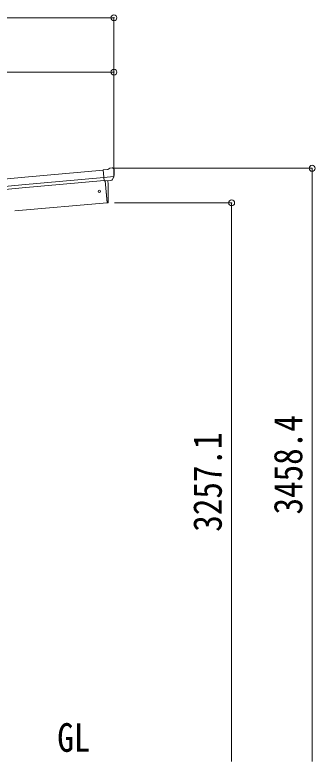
# Model space of a CAD drawing. Units: millimetres at full size. Extents: x -9783 to 9892, y -6828 to 6752.
# Drawn here: x -1818 to -70, y -4283 to 39 of the extents above; entities that cross this region are included whole.
import ezdxf
from ezdxf.enums import TextEntityAlignment as Align

# ---------------------------------------------------------------- set-up
doc = ezdxf.new("R2010")
doc.units = ezdxf.units.MM
doc.header["$LTSCALE"] = 35
doc.header["$PDMODE"] = 32
doc.header["$PDSIZE"] = 35
for name, color, linetype, lineweight in [('0-0_0', 7, 'Continuous', 9), ('0-1_本体', 4, 'Continuous', 9), ('0-2_部品', 7, 'Continuous', 9), ('0-A_寸法', 6, 'Continuous', 9)]:
    doc.layers.add(name, color=color, linetype=linetype, lineweight=lineweight)
doc.styles.add('ＭＳ ゴシック', font='')
doc.styles.get('ＭＳ ゴシック').set_extended_font_data('MS Gothic')

msp = doc.modelspace()

# ---------------------------------------------------------------- linework, layer by layer
at = {"layer": '0-0_0', "color": 6}
for p, q in [((-87.03, -4314.43), (-87.03, -856.03)), ((-556.04, -1057.33), (-556.04, -4314.43))]:
    msp.add_line(p, q, dxfattribs=at)
at = {"layer": '0-1_本体'}
for p, q in [((-1780.65, -909.81), (-1303.32, -866.76)), ((-1780.65, -909.81), (-1303.32, -866.76)), ((-1776.78, -952.8), (-1299.6, -909.76)), ((-1776.78, -952.8), (-1299.6, -909.76)), ((-1775.27, -969.57), (-1298.09, -926.54)), ((-1775.27, -969.57), (-1298.09, -926.54)), ((-1290.87, -928.75), (-1279.62, -1057.35)), ((-1290.87, -928.75), (-1279.62, -1057.35)), ((-1279.62, -1057.35), (-1817.56, -1104.41)), ((-1279.62, -1057.35), (-1817.56, -1104.41))]:
    msp.add_line(p, q, dxfattribs=at)
for radius in [13106.9, 13106.9, 13063.74, 13063.74, 13046.9, 13046.9]:
    msp.add_arc((-604.6, -13963.84), radius, 95.14794, 103.64794, dxfattribs=at)
at = {"layer": '0-2_部品'}
for p, q in [((-1276.98, -862.32), (-1303.55, -864.64)), ((-1276.98, -862.32), (-1265.26, -855.55)), ((-1250.36, -853.97), (-1264.03, -855.16)), ((-1241.23, -859.72), (-1246.71, -855.12)), ((-1240.16, -861.76), (-1240.05, -863.1)), ((-1297.89, -929.3), (-1303.55, -864.64)), ((-1240.69, -904.61), (-1299.6, -909.76)), ((-1251.94, -924.09), (-1241, -905.16)), ((-1287.93, -928.43), (-1297.89, -929.3)), ((-1279.87, -1055.02), (-1290.92, -928.69)), ((-1254.33, -925.49), (-1262.03, -926.17)), ((-1279.63, -1057.79), (-1279.87, -1055.02)), ((-1277.01, -1057.4), (-1279.63, -1057.79))]:
    msp.add_line(p, q, dxfattribs=at)
for points in [[(-1240.61, -903.98), (-1240.9, -904.96), (-1241, -905.16)], [(-1287.93, -928.43), (-1287.66, -928.5), (-1262.29, -926.28), (-1262.03, -926.17)], [(-1274.47, -1054.57), (-1273.63, -1028.94), (-1273.44, -1002.45), (-1273.91, -975.96), (-1275.05, -949.49), (-1276.55, -927.53)]]:
    msp.add_lwpolyline(points, dxfattribs=at)
msp.add_circle((-1325.7, -990.15), 6.5, dxfattribs=at)
for centre, radius, start, end in [((-1263.76, -858.15), 3, 95, 120), ((-1249.93, -858.95), 5, 50.00648, 94.99352), ((-1441.67, -880.74), 202.4, 353.4085, 5), ((-1277.46, -1054.44), 3, 278.50322, 357.46219)]:
    msp.add_arc(centre, radius, start, end, dxfattribs=at)
for centre, major_axis, ratio, start_param, end_param in [((-1235.84, -857.72), (-15.35, 3.44), 0.101033, 5.9751426, 5.9753737), ((-1243.16, -862.02), (2.71, -1.31), 0.997474, 0.5366567, 1.3225652), ((-1254.59, -922.5), (1.62, -2.54), 0.997631, 5.8041905, 5.8929484), ((-1254.66, -922.39), (-3.5, 2.17), 0.650902, 2.1145521, 2.1873627), ((-1254.54, -922.59), (1.62, -2.54), 0.997631, 5.965759, 6.7621801)]:
    msp.add_ellipse(centre, major_axis=major_axis, ratio=ratio, start_param=start_param, end_param=end_param, dxfattribs=at)
at = {"layer": '0-A_寸法'}
for p, q in [((-7255.05, 21.19), (-1241.05, 21.19)), ((-1241.05, 21.19), (-1241.05, -907.66)), ((-4240.05, -295.43), (-1241.05, -295.43)), ((-1241.05, -295.43), (-1241.05, -516.43)), ((-87.03, -856.03), (-1240.03, -856.03)), ((-556.04, -1057.33), (-1237.35, -1057.33))]:
    msp.add_line(p, q, dxfattribs=at)
for p in [(-1241.05, 21.19), (-1241.05, -295.43), (-87.03, -856.03), (-556.04, -1057.33)]:
    msp.add_point(p, dxfattribs=at)

# ---------------------------------------------------------------- texts
at = {"layer": '0-0_0', "style": 'ＭＳ ゴシック', "width": 0.85}
msp.add_text('GL', height=166.8, dxfattribs=at).set_placement((-1570.66, -4307.49), align=Align.BOTTOM_LEFT)
at = {"layer": '0-A_寸法', "color": 7, "style": 'ＭＳ ゴシック', "width": 0.85}
for s, p in [('3458.4', (-94.03, -2873.98)), ('3257.1', (-563.04, -2974.63))]:
    msp.add_text(s, height=166.8, rotation=90, dxfattribs=at).set_placement(p, align=Align.BOTTOM_LEFT)

doc.saveas('drawing.dxf')
